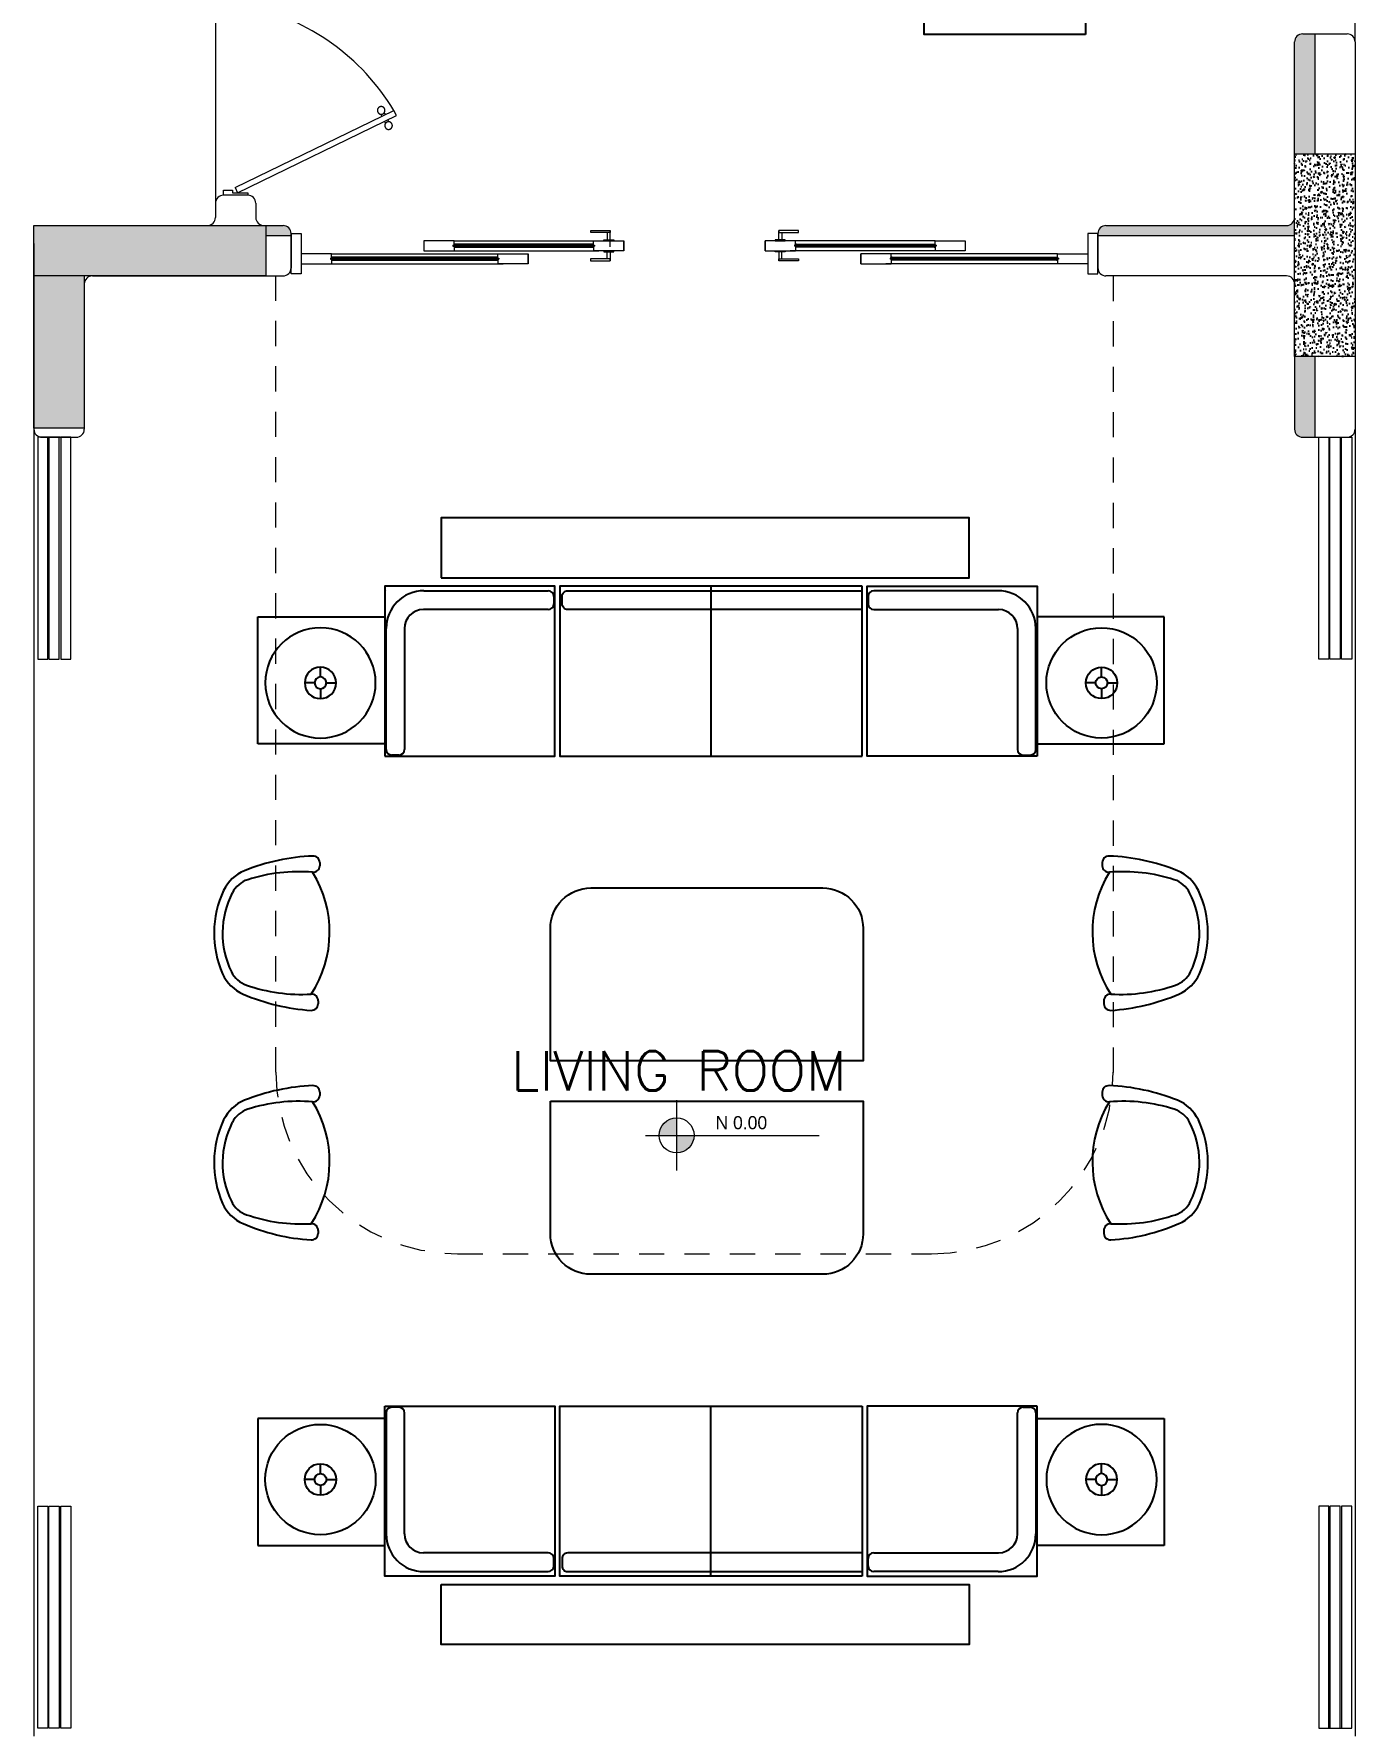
# Model space of a CAD drawing. Header units: metres. Extents: x -232 to 581, y 30 to 789.
# Drawn here: x 113.47 to 120.02, y 457.19 to 465.59 of the extents above; entities that cross this region are included whole.
import ezdxf

# ---------------------------------------------------------------- set-up
doc = ezdxf.new("R2010")
doc.units = ezdxf.units.M
doc.linetypes.add('HIDDEN2', pattern=[0.1875, 0.125, -0.0625])
for name, color, linetype, lineweight in [('A-DOOR', 35, 'Continuous', 5), ('A-WALL', 250, 'Continuous', 20), ('baños', 140, 'Continuous', 0), ('Columnas', 7, 'Continuous', 18), ('piscina', 131, 'Continuous', 0), ('textos', 7, 'Continuous', 0)]:
    doc.layers.add(name, color=color, linetype=linetype, lineweight=lineweight)
doc.layers.add('HATCH', color=8, linetype='Continuous')
doc.layers.add('MOBILIARIOS', color=252, linetype='Continuous')
doc.layers.add('PISO', color=7, linetype='Continuous', lineweight=5, true_color=0xe6e6e6)
doc.layers.add('Techos 1', color=7, linetype='HIDDEN2', lineweight=9, true_color=0x42391a)
doc.layers.add('RELLENO SECCION', color=8, linetype='Continuous', lineweight=0, transparency=0.4)
doc.styles.add('ESC100-2mm', font='arial.ttf', dxfattribs={"height": 0.15})
doc.styles.get("Standard").update_dxf_attribs({"font": 'arial.ttf'})
pattern_1 = [(50, (109.59505, -7.243447), (0.058299094, -0.005100507), [0.006096, -0.067056]), (355, (109.59505, -7.24345), (-0.011277895, 0.06113819), [0.0048768, -0.053644987]), (100.451445, (109.59991, -7.24387), (0.0470212, 0.05603768), [0.005180803, -0.056988878]), (46.1842, (109.59505, -7.22719), (0.086745293, -0.013453545), [0.009144, -0.100584]), (96.63556, (109.60228, -7.22831), (0.07596932, 0.07917636), [0.00777121, -0.085483395]), (351.18415, (109.59505, -7.22719), (0.07596932, 0.07917636), [0.00731519, -0.080467114]), (21, (109.60318, -7.231255), (0.048516605, -0.032724863), [0.006096, -0.067056]), (326, (109.60318, -7.231255), (0.01977665, 0.05894015), [0.0048768, -0.0536448]), (71.451445, (109.607223, -7.23398), (0.068293254, 0.026215286), [0.005180803, -0.05698878]), (37.5, (109.595052, -7.243447), (0.000988353, 0.0270576124), [0, -0.05299456, 0, -0.0544576, 0, -0.053848]), (7.5, (109.595052, -7.243447), (0.021382292, 0.032057784), [0, -0.03104896, 0, -0.05177536, 0, -0.0205232]), (327.5, (109.576927, -7.243447), (0.0433889905, -0.001833198), [0, -0.02032, 0, -0.0633984, 0, -0.0841248]), (317.5, (109.5688, -7.243447), (0.047401338, 0.008136477), [0, -0.026416, 0, -0.04210304, 0, -0.0597408])]

# ---------------------------------------------------------------- blocks, each defined once
blk = doc.blocks.new('puerta 1.00')
at = {"layer": 'A-DOOR'}
for p, q in [((-0.15, -0.0125), (-0.9369, -0.3949)), ((-0.1376, -0.038), (-0.9245, -0.4204)), ((-0.1376, -0.038), (-0.15, -0.0125)), ((-0.9369, -0.3949), (-0.9245, -0.4204)), ((-0.8946, -0.3743), (-0.8996, -0.3641)), ((-0.8777, -0.3661), (-0.8826, -0.3559)), ((-0.8822, -0.3998), (-0.8772, -0.4101)), ((-0.8653, -0.3916), (-0.8603, -0.4018))]:
    blk.add_line(p, q, dxfattribs=at)
for points in [[(-0.08, 0), (-0.08, -0.025), (-0.125, -0.025), (-0.125, -0.0125), (-0.2, -0.0125), (-0.2, 0), (-0.08, 0)], [(-0.08, -0.95), (-0.08, -0.925), (-0.125, -0.925), (-0.125, -0.9375), (-0.2, -0.9375), (-0.2, -0.95), (-0.08, -0.95)]]:
    blk.add_lwpolyline(points, dxfattribs=at)
blk.add_arc((0.0366, 0.1602), 1.1229, 211.13358, 257.83427, dxfattribs=at)
for points in [[(-0.8982, -0.3642), (-0.9033, -0.3642), (-0.912, -0.3591), (-0.917, -0.3504), (-0.917, -0.3403), (-0.912, -0.3316), (-0.9033, -0.3265), (-0.8932, -0.3265), (-0.8844, -0.3316), (-0.8794, -0.3403), (-0.8794, -0.3504), (-0.8844, -0.3591), (-0.8932, -0.3642), (-0.8982, -0.3642)], [(-0.8617, -0.4394), (-0.8667, -0.4394), (-0.8754, -0.4344), (-0.8805, -0.4256), (-0.8805, -0.4156), (-0.8754, -0.4068), (-0.8667, -0.4018), (-0.8566, -0.4018), (-0.8479, -0.4068), (-0.8428, -0.4156), (-0.8428, -0.4257), (-0.8479, -0.4344), (-0.8566, -0.4394), (-0.8617, -0.4394)]]:
    blk.add_open_spline(points, degree=2, dxfattribs=at)
blk = doc.blocks.new('A$Ce5805d30')
at = {"layer": 'MOBILIARIOS'}
for p, q in [((0.5483, 0.5483, -0.3418), (0, 0.5483, -0.3418)), ((0, 0.5483, -0.3418), (0, 0, -0.3418)), ((0.5483, 0, -0.3418), (0.5483, 0.5483, -0.3418)), ((0.2635, 0.2954, -0.3418), (0.2635, 0.338, -0.3418)), ((0.2379, 0.2699, -0.3418), (0.1954, 0.2699, -0.3418)), ((0.2635, 0.2444, -0.3418), (0.2635, 0.2018, -0.3418)), ((0.289, 0.2699, -0.3418), (0.3315, 0.2699, -0.3418)), ((0, 0, -0.3418), (0.5483, 0, -0.3418))]:
    blk.add_line(p, q, dxfattribs=at)
for radius in [0.2382, 0.0681, 0.0255]:
    blk.add_circle((0.2635, 0.2699, -0.3418), radius, dxfattribs=at)
blk = doc.blocks.new('20.03.2026 LN 09 PRIMER NIVEL ARQ')
at = {"layer": 'HATCH'}
h = blk.add_hatch(dxfattribs=at)
h.set_pattern_fill('AR-CONC', color=1, scale=0.00032)
h.set_pattern_definition(pattern_1)
h.paths.add_polyline_path([(16.214, -48.8927), (15.914, -48.8927), (15.914, -47.8882), (16.214, -47.8882)])
h = blk.add_hatch(dxfattribs=at)
h.set_pattern_fill('AR-CONC', color=1, scale=0.00032)
h.set_pattern_definition(pattern_1)
h.paths.add_polyline_path([(9.9139, -49.2477), (9.6639, -49.2477), (9.6639, -48.2432), (10.814, -48.2432), (10.814, -48.4932), (9.9139, -48.4932)])
at = {"layer": 'RELLENO SECCION'}
h = blk.add_hatch(color=1, dxfattribs=at)
h.dxf.hatch_style = 1
h.paths.add_polyline_path([(15.914, -47.8882), (16.014, -47.8882), (16.014, -47.2932), (15.954, -47.2932, 0.414214), (15.914, -47.3332)])
h = blk.add_hatch(color=1, dxfattribs=at)
h.dxf.hatch_style = 1
h.paths.add_polyline_path([(14.9789, -48.2432, 0.414214), (14.9389, -48.2832), (14.9389, -48.2932), (15.914, -48.2932), (15.914, -48.2032, -0.414214), (15.874, -48.2432)])
h = blk.add_hatch(color=1, dxfattribs=at)
h.dxf.hatch_style = 1
h.paths.add_polyline_path([(10.814, -48.2432), (10.814, -48.2932), (10.939, -48.2932), (10.939, -48.2832, 0.414297), (10.899, -48.2432)])
h = blk.add_hatch(color=1, dxfattribs=at)
h.dxf.hatch_style = 1
h.paths.add_polyline_path([(16.014, -48.8927), (15.914, -48.8927), (15.914, -49.2532, 0.414214), (15.954, -49.2932), (16.014, -49.2932)])
at = {"layer": 'textos', "transparency": 33554534}
h = blk.add_hatch(color=1, dxfattribs=at)
h.dxf.hatch_style = 1
h.paths.add_polyline_path([(12.8501, -52.6677, 0.414214), (12.7635, -52.7542), (12.8501, -52.7542)])
h.paths.add_polyline_path([(12.9366, -52.7542), (12.8501, -52.7542), (12.8501, -52.8407, 0.414214)])
at = {"layer": 'A-DOOR', "color": 1}
for p, q in [((12.5064, -48.2785), (12.5064, -48.3136)), ((12.5064, -48.2785), (12.5064, -48.3136)), ((12.5215, -48.3135), (12.5215, -48.2687)), ((13.3565, -48.3136), (13.3565, -48.2688)), ((13.3565, -48.3136), (13.3565, -48.2688)), ((13.3714, -48.2785), (13.3714, -48.3136)), ((13.3714, -48.2785), (13.3714, -48.3136)), ((11.1389, -48.3832), (10.9889, -48.3832)), ((10.9889, -48.3832), (10.9889, -48.4332)), ((11.1389, -48.3832), (10.9889, -48.3832)), ((10.9889, -48.3832), (10.9889, -48.4332)), ((11.1389, -48.4057), (11.1389, -48.3832)), ((11.1389, -48.3832), (11.9901, -48.3832)), ((11.1389, -48.4057), (11.1389, -48.3832)), ((11.1389, -48.3832), (11.9901, -48.3832)), ((11.7466, -48.3186), (11.5966, -48.3186)), ((11.5966, -48.3186), (11.5966, -48.3686)), ((11.7466, -48.3186), (11.5966, -48.3186)), ((11.5966, -48.3186), (11.5966, -48.3686)), ((11.5966, -48.3686), (11.7466, -48.3686)), ((11.5966, -48.3686), (11.7466, -48.3686)), ((11.7416, -48.3411), (11.7416, -48.3461)), ((11.7416, -48.3411), (12.4439, -48.3411)), ((11.7416, -48.3411), (11.7416, -48.3461)), ((11.7416, -48.3411), (12.4439, -48.3411)), ((11.7416, -48.3461), (12.4439, -48.3461)), ((11.7416, -48.3461), (12.4439, -48.3461)), ((11.7466, -48.3411), (11.7466, -48.3186)), ((11.7466, -48.3186), (12.4651, -48.3186)), ((11.7466, -48.3411), (11.7466, -48.3186)), ((11.7466, -48.3186), (12.4651, -48.3186)), ((11.7516, -48.3363), (11.7466, -48.3363)), ((11.7516, -48.3363), (11.7466, -48.3363)), ((11.7466, -48.3461), (11.7466, -48.3686)), ((11.7466, -48.3461), (11.7466, -48.3686)), ((11.7516, -48.3508), (11.7466, -48.3508)), ((11.7516, -48.3508), (11.7466, -48.3508)), ((11.7466, -48.3686), (12.4651, -48.3686)), ((11.7466, -48.3686), (12.4651, -48.3686)), ((11.7516, -48.3363), (11.7516, -48.3411)), ((12.4339, -48.3363), (11.7516, -48.3363)), ((11.7516, -48.3363), (11.7516, -48.3411)), ((12.4339, -48.3363), (11.7516, -48.3363)), ((11.7516, -48.3508), (11.7516, -48.3461)), ((11.7516, -48.3508), (11.7516, -48.3461)), ((11.7516, -48.3508), (12.4339, -48.3508)), ((11.7516, -48.3508), (12.4339, -48.3508)), ((11.9639, -48.3832), (12.1139, -48.3832)), ((11.9639, -48.4057), (11.9639, -48.3832)), ((11.9639, -48.3832), (12.1139, -48.3832)), ((11.9639, -48.4057), (11.9639, -48.3832)), ((12.1139, -48.4332), (12.1139, -48.3832)), ((12.1139, -48.3832), (12.1139, -48.4332)), ((12.1139, -48.4332), (12.1139, -48.3832)), ((12.1139, -48.3832), (12.1139, -48.4332)), ((12.4339, -48.3363), (12.4389, -48.3363)), ((12.4339, -48.3363), (12.4339, -48.3411)), ((12.4339, -48.3363), (12.4389, -48.3363)), ((12.4339, -48.3363), (12.4339, -48.3411)), ((12.4339, -48.3508), (12.4339, -48.3461)), ((12.4339, -48.3508), (12.4339, -48.3461)), ((12.4339, -48.3508), (12.4389, -48.3508)), ((12.4339, -48.3508), (12.4389, -48.3508)), ((12.4389, -48.3186), (12.5889, -48.3186)), ((12.4389, -48.3411), (12.4389, -48.3186)), ((12.4389, -48.3186), (12.5889, -48.3186)), ((12.4389, -48.3411), (12.4389, -48.3186)), ((12.4389, -48.3461), (12.4389, -48.3686)), ((12.4389, -48.3461), (12.4389, -48.3686)), ((12.5889, -48.3686), (12.4389, -48.3686)), ((12.5889, -48.3686), (12.4389, -48.3686)), ((12.4439, -48.3411), (12.4439, -48.3461)), ((12.4439, -48.3411), (12.4439, -48.3461)), ((12.5064, -48.4087), (12.5064, -48.3736)), ((12.5064, -48.4087), (12.5064, -48.3736)), ((12.5214, -48.3736), (12.5214, -48.4183)), ((12.5214, -48.3736), (12.5214, -48.4183)), ((12.5215, -48.3486), (12.5215, -48.3038)), ((12.5889, -48.3686), (12.5889, -48.3186)), ((12.5889, -48.3186), (12.5889, -48.3686)), ((12.5889, -48.3686), (12.5889, -48.3186)), ((12.5889, -48.3186), (12.5889, -48.3686)), ((13.2889, -48.3686), (13.2889, -48.3186)), ((13.4389, -48.3186), (13.2889, -48.3186)), ((13.2889, -48.3186), (13.2889, -48.3686)), ((13.2889, -48.3686), (13.2889, -48.3186)), ((13.4389, -48.3186), (13.2889, -48.3186)), ((13.2889, -48.3186), (13.2889, -48.3686)), ((13.2889, -48.3686), (13.4389, -48.3686)), ((13.2889, -48.3686), (13.4389, -48.3686)), ((13.3564, -48.3736), (13.3564, -48.4183)), ((13.3564, -48.3736), (13.3564, -48.4183)), ((13.3714, -48.4087), (13.3714, -48.3736)), ((13.3714, -48.4087), (13.3714, -48.3736)), ((14.1313, -48.3186), (13.4128, -48.3186)), ((14.1313, -48.3186), (13.4128, -48.3186)), ((14.1313, -48.3686), (13.4128, -48.3686)), ((14.1313, -48.3686), (13.4128, -48.3686)), ((14.1363, -48.3411), (13.4339, -48.3411)), ((13.4339, -48.3411), (13.4339, -48.3461)), ((14.1363, -48.3411), (13.4339, -48.3411)), ((13.4339, -48.3411), (13.4339, -48.3461)), ((14.1363, -48.3461), (13.4339, -48.3461)), ((14.1363, -48.3461), (13.4339, -48.3461)), ((13.4389, -48.3411), (13.4389, -48.3186)), ((13.4389, -48.3411), (13.4389, -48.3186)), ((13.4439, -48.3363), (13.4389, -48.3363)), ((13.4439, -48.3363), (13.4389, -48.3363)), ((13.4389, -48.3461), (13.4389, -48.3686)), ((13.4389, -48.3461), (13.4389, -48.3686)), ((13.4439, -48.3508), (13.4389, -48.3508)), ((13.4439, -48.3508), (13.4389, -48.3508)), ((13.4439, -48.3363), (14.1263, -48.3363)), ((13.4439, -48.3363), (13.4439, -48.3411)), ((13.4439, -48.3363), (14.1263, -48.3363)), ((13.4439, -48.3363), (13.4439, -48.3411)), ((13.4439, -48.3508), (13.4439, -48.3461)), ((13.4439, -48.3508), (13.4439, -48.3461)), ((14.1263, -48.3508), (13.4439, -48.3508)), ((14.1263, -48.3508), (13.4439, -48.3508)), ((13.7639, -48.4332), (13.7639, -48.3832)), ((13.9139, -48.3832), (13.7639, -48.3832)), ((13.7639, -48.3832), (13.7639, -48.4332)), ((13.7639, -48.4332), (13.7639, -48.3832)), ((13.9139, -48.3832), (13.7639, -48.3832)), ((13.7639, -48.3832), (13.7639, -48.4332)), ((14.7389, -48.3832), (13.8878, -48.3832)), ((14.7389, -48.3832), (13.8878, -48.3832)), ((13.9139, -48.4057), (13.9139, -48.3832)), ((13.9139, -48.4057), (13.9139, -48.3832)), ((14.1263, -48.3363), (14.1313, -48.3363)), ((14.1263, -48.3363), (14.1263, -48.3411)), ((14.1263, -48.3363), (14.1313, -48.3363)), ((14.1263, -48.3363), (14.1263, -48.3411)), ((14.1263, -48.3508), (14.1263, -48.3461)), ((14.1263, -48.3508), (14.1263, -48.3461)), ((14.1263, -48.3508), (14.1313, -48.3508)), ((14.1263, -48.3508), (14.1313, -48.3508)), ((14.1313, -48.3186), (14.2813, -48.3186)), ((14.1313, -48.3411), (14.1313, -48.3186)), ((14.1313, -48.3186), (14.2813, -48.3186)), ((14.1313, -48.3411), (14.1313, -48.3186)), ((14.1313, -48.3461), (14.1313, -48.3686)), ((14.1313, -48.3461), (14.1313, -48.3686)), ((14.2813, -48.3686), (14.1313, -48.3686)), ((14.2813, -48.3686), (14.1313, -48.3686)), ((14.1363, -48.3411), (14.1363, -48.3461)), ((14.1363, -48.3411), (14.1363, -48.3461)), ((14.2813, -48.3186), (14.2813, -48.3686)), ((14.2813, -48.3186), (14.2813, -48.3686)), ((14.7389, -48.3832), (14.8889, -48.3832)), ((14.7389, -48.4057), (14.7389, -48.3832)), ((14.7389, -48.3832), (14.8889, -48.3832)), ((14.7389, -48.4057), (14.7389, -48.3832)), ((14.8889, -48.3832), (14.8889, -48.4332)), ((14.8889, -48.3832), (14.8889, -48.4332)), ((10.9889, -48.4332), (11.1389, -48.4332)), ((10.9889, -48.4332), (11.1389, -48.4332)), ((11.1339, -48.4057), (11.1339, -48.4107)), ((11.1339, -48.4057), (11.9689, -48.4057)), ((11.1339, -48.4057), (11.1339, -48.4107)), ((11.1339, -48.4057), (11.9689, -48.4057)), ((11.1339, -48.4107), (11.9689, -48.4107)), ((11.1339, -48.4107), (11.9689, -48.4107)), ((11.1439, -48.4009), (11.1389, -48.4009)), ((11.1439, -48.4009), (11.1389, -48.4009)), ((11.1389, -48.4107), (11.1389, -48.4332)), ((11.1389, -48.4107), (11.1389, -48.4332)), ((11.1439, -48.4154), (11.1389, -48.4154)), ((11.1439, -48.4154), (11.1389, -48.4154)), ((11.1389, -48.4332), (11.9901, -48.4332)), ((11.1389, -48.4332), (11.9901, -48.4332)), ((11.1439, -48.4009), (11.1439, -48.4057)), ((11.9589, -48.4009), (11.1439, -48.4009)), ((11.1439, -48.4009), (11.1439, -48.4057)), ((11.9589, -48.4009), (11.1439, -48.4009)), ((11.1439, -48.4154), (11.1439, -48.4107)), ((11.1439, -48.4154), (11.1439, -48.4107)), ((11.1439, -48.4154), (11.9589, -48.4154)), ((11.1439, -48.4154), (11.9589, -48.4154)), ((11.9589, -48.4009), (11.9639, -48.4009)), ((11.9589, -48.4009), (11.9589, -48.4057)), ((11.9589, -48.4009), (11.9639, -48.4009)), ((11.9589, -48.4009), (11.9589, -48.4057)), ((11.9589, -48.4154), (11.9589, -48.4107)), ((11.9589, -48.4154), (11.9589, -48.4107)), ((11.9589, -48.4154), (11.9639, -48.4154)), ((11.9589, -48.4154), (11.9639, -48.4154)), ((11.9639, -48.4107), (11.9639, -48.4332)), ((11.9639, -48.4107), (11.9639, -48.4332)), ((12.1139, -48.4332), (11.9639, -48.4332)), ((12.1139, -48.4332), (11.9639, -48.4332)), ((11.9689, -48.4057), (11.9689, -48.4107)), ((11.9689, -48.4057), (11.9689, -48.4107)), ((13.7639, -48.4332), (13.9139, -48.4332)), ((13.7639, -48.4332), (13.9139, -48.4332)), ((14.7389, -48.4332), (13.8878, -48.4332)), ((14.7389, -48.4332), (13.8878, -48.4332)), ((14.7439, -48.4057), (13.9089, -48.4057)), ((13.9089, -48.4057), (13.9089, -48.4107)), ((14.7439, -48.4057), (13.9089, -48.4057)), ((13.9089, -48.4057), (13.9089, -48.4107)), ((14.7439, -48.4107), (13.9089, -48.4107)), ((14.7439, -48.4107), (13.9089, -48.4107)), ((13.9189, -48.4009), (13.9139, -48.4009)), ((13.9189, -48.4009), (13.9139, -48.4009)), ((13.9139, -48.4107), (13.9139, -48.4332)), ((13.9139, -48.4107), (13.9139, -48.4332)), ((13.9189, -48.4154), (13.9139, -48.4154)), ((13.9189, -48.4154), (13.9139, -48.4154)), ((13.9189, -48.4009), (14.7339, -48.4009)), ((13.9189, -48.4009), (13.9189, -48.4057)), ((13.9189, -48.4009), (14.7339, -48.4009)), ((13.9189, -48.4009), (13.9189, -48.4057)), ((13.9189, -48.4154), (13.9189, -48.4107)), ((13.9189, -48.4154), (13.9189, -48.4107)), ((14.7339, -48.4154), (13.9189, -48.4154)), ((14.7339, -48.4154), (13.9189, -48.4154)), ((14.7339, -48.4009), (14.7389, -48.4009)), ((14.7339, -48.4009), (14.7339, -48.4057)), ((14.7339, -48.4009), (14.7389, -48.4009)), ((14.7339, -48.4009), (14.7339, -48.4057)), ((14.7339, -48.4154), (14.7339, -48.4107)), ((14.7339, -48.4154), (14.7339, -48.4107)), ((14.7339, -48.4154), (14.7389, -48.4154)), ((14.7339, -48.4154), (14.7389, -48.4154)), ((14.7389, -48.4107), (14.7389, -48.4332)), ((14.7389, -48.4107), (14.7389, -48.4332)), ((14.8889, -48.4332), (14.7389, -48.4332)), ((14.8889, -48.4332), (14.7389, -48.4332)), ((14.7439, -48.4057), (14.7439, -48.4107)), ((14.7439, -48.4057), (14.7439, -48.4107))]:
    blk.add_line(p, q, dxfattribs=at)
for points in [[(10.9889, -48.4832), (10.9389, -48.4832), (10.9389, -48.2832), (10.9889, -48.2832)], [(10.9889, -48.4832), (10.9389, -48.4832), (10.9389, -48.2832), (10.9889, -48.2832)], [(12.5215, -48.2687), (12.5215, -48.2784), (12.4242, -48.2784), (12.4242, -48.2687)], [(12.5215, -48.2687), (12.5215, -48.2784), (12.4242, -48.2784), (12.4242, -48.2687)], [(13.3565, -48.2688), (13.3565, -48.2785), (13.4538, -48.2785), (13.4538, -48.2688)], [(13.3565, -48.2688), (13.3565, -48.2785), (13.4538, -48.2785), (13.4538, -48.2688)], [(14.8889, -48.4832), (14.9389, -48.4832), (14.9389, -48.2832), (14.8889, -48.2832)], [(14.8889, -48.4832), (14.9389, -48.4832), (14.9389, -48.2832), (14.8889, -48.2832)], [(12.5387, -48.3186), (12.4892, -48.3186), (12.4892, -48.3136), (12.5387, -48.3136)], [(12.5387, -48.3186), (12.4892, -48.3186), (12.4892, -48.3136), (12.5387, -48.3136)], [(12.5387, -48.3686), (12.4892, -48.3686), (12.4892, -48.3736), (12.5387, -48.3736)], [(12.5387, -48.3686), (12.4892, -48.3686), (12.4892, -48.3736), (12.5387, -48.3736)], [(13.3392, -48.3186), (13.3887, -48.3186), (13.3887, -48.3136), (13.3392, -48.3136)], [(13.3392, -48.3186), (13.3887, -48.3186), (13.3887, -48.3136), (13.3392, -48.3136)], [(13.3392, -48.3686), (13.3887, -48.3686), (13.3887, -48.3736), (13.3392, -48.3736)], [(13.3392, -48.3686), (13.3887, -48.3686), (13.3887, -48.3736), (13.3392, -48.3736)], [(12.5214, -48.4183), (12.5214, -48.4087), (12.4241, -48.4087), (12.4241, -48.4183)], [(12.5214, -48.4183), (12.5214, -48.4087), (12.4241, -48.4087), (12.4241, -48.4183)], [(13.3564, -48.4183), (13.3564, -48.4087), (13.4538, -48.4087), (13.4538, -48.4183)], [(13.3564, -48.4183), (13.3564, -48.4087), (13.4538, -48.4087), (13.4538, -48.4183)], [(9.6837, -50.3932), (9.7337, -50.3932), (9.7337, -49.2932), (9.6837, -49.2932)], [(9.7387, -50.3932), (9.7887, -50.3932), (9.7887, -49.2932), (9.7387, -49.2932)], [(9.7968, -50.3932), (9.8468, -50.3932), (9.8468, -49.2932), (9.7968, -49.2932)], [(16.0343, -49.2932), (16.0843, -49.2932), (16.0843, -50.3932), (16.0343, -50.3932)], [(16.0893, -49.2932), (16.1393, -49.2932), (16.1393, -50.3932), (16.0893, -50.3932)], [(16.1473, -49.2932), (16.1973, -49.2932), (16.1973, -50.3932), (16.1473, -50.3932)], [(9.6837, -54.5932), (9.7337, -54.5932), (9.7337, -55.6932), (9.6837, -55.6932)], [(9.7387, -54.5932), (9.7887, -54.5932), (9.7887, -55.6932), (9.7387, -55.6932)], [(9.7968, -54.5932), (9.8468, -54.5932), (9.8468, -55.6932), (9.7968, -55.6932)], [(16.0343, -55.6932), (16.0843, -55.6932), (16.0843, -54.5932), (16.0343, -54.5932)], [(16.0893, -55.6932), (16.1393, -55.6932), (16.1393, -54.5932), (16.0893, -54.5932)], [(16.1473, -55.6932), (16.1973, -55.6932), (16.1973, -54.5932), (16.1473, -54.5932)]]:
    blk.add_lwpolyline(points, close=True, dxfattribs=at)
at = {"layer": 'A-WALL', "color": 1}
for p, q in [((15.914, -47.8882), (15.914, -47.3332)), ((15.954, -47.2932), (16.174, -47.2932)), ((16.014, -47.2932), (16.014, -47.8882)), ((16.214, -47.3332), (16.214, -48.5432)), ((10.724, -48.0932), (10.604, -48.0932)), ((10.564, -48.1332), (10.564, -48.2032)), ((10.764, -48.1332), (10.764, -48.2032)), ((10.814, -48.2432), (10.899, -48.2432)), ((10.814, -48.2932), (10.9391, -48.2932)), ((10.939, -48.2832), (10.939, -48.4551)), ((14.9389, -48.2832), (14.9389, -48.4532)), ((14.9389, -48.2932), (15.914, -48.2932)), ((14.9789, -48.2432), (15.874, -48.2432)), ((9.664, -48.3332), (9.664, -49.2532)), ((10.939, -48.3282), (10.939, -48.4382)), ((14.9389, -48.3282), (14.9389, -48.4382)), ((9.9539, -48.4932), (10.899, -48.4932)), ((15.874, -48.4932), (14.9789, -48.4932)), ((16.214, -48.5432), (16.214, -49.2532)), ((9.9139, -48.5832), (9.9139, -49.2532)), ((15.914, -48.8927), (15.914, -49.2532)), ((16.014, -48.8927), (16.014, -49.2932)), ((15.954, -49.2932), (16.174, -49.2932))]:
    blk.add_line(p, q, dxfattribs=at)
at = {"layer": 'A-WALL', "color": 1, "transparency": 33554684}
for p, q in [((9.704, -49.2932), (9.8739, -49.2932)), ((9.794, -49.2932), (9.734, -49.2932)), ((16.054, -55.6932), (16.174, -55.6932))]:
    blk.add_line(p, q, dxfattribs=at)
at = {"layer": 'A-WALL', "color": 1}
for centre, start, end in [((15.954, -47.3332), 90, 180), ((16.174, -47.3332), 0, 90), ((10.604, -48.1332), 90, 180), ((10.724, -48.1332), 360, 90), ((10.524, -48.2032), 270, 0), ((10.804, -48.2032), 180, 270), ((15.874, -48.2032), 270, 360), ((10.899, -48.2832), 0, 90), ((14.9789, -48.2832), 90, 180), ((10.899, -48.4532), 270, 0), ((14.9789, -48.4532), 180, 270), ((9.9539, -48.5332), 90.00476, 180), ((15.874, -48.5332), 360, 90), ((9.704, -49.2532), 180, 270), ((9.8739, -49.2532), 270, 0), ((15.954, -49.2532), 180, 270), ((16.174, -49.2532), 270, 0)]:
    blk.add_arc(centre, 0.04, start, end, dxfattribs=at)
at = {"layer": 'Columnas', "color": 1}
for points in [[(16.214, -48.8927), (15.914, -48.8927), (15.914, -47.8882), (16.214, -47.8882)], [(9.6639, -48.2432), (10.814, -48.2432), (10.814, -48.4932), (9.6639, -48.4932)]]:
    blk.add_lwpolyline(points, close=True, dxfattribs=at)
blk.add_lwpolyline([(9.9139, -49.2477), (9.6639, -49.2477), (9.6639, -48.2432), (10.814, -48.2432), (10.814, -48.4932), (9.9139, -48.4932), (9.9139, -49.2477)], dxfattribs=at)
at = {"layer": 'MOBILIARIOS', "color": 1}
for p, q in [((11.4105, -50.0541), (11.4105, -50.0541)), ((11.5977, -50.0541), (12.2132, -50.0541)), ((13.0207, -50.0318), (13.0207, -50.8741)), ((13.7694, -50.8741), (13.7694, -50.0318)), ((14.4437, -50.0541), (13.8281, -50.0541)), ((12.2132, -50.1476), (11.5946, -50.1476)), ((12.2413, -50.0821), (12.2413, -50.1196)), ((13.8001, -50.0821), (13.8001, -50.1196)), ((13.8281, -50.1476), (14.4467, -50.1476)), ((11.4105, -50.8407), (11.4105, -50.2412)), ((11.501, -50.2412), (11.501, -50.8407)), ((14.5403, -50.2412), (14.5403, -50.8407)), ((14.6308, -50.8407), (14.6308, -50.2412)), ((11.473, -50.8688), (11.4386, -50.8688)), ((14.5684, -50.8688), (14.6028, -50.8688)), ((11.0811, -51.4022), (11.081, -51.4175)), ((14.9602, -51.4022), (14.9604, -51.4175)), ((11.0731, -52.0869), (11.0729, -52.1023)), ((14.9683, -52.0869), (14.9685, -52.1023)), ((11.0811, -52.5405), (11.081, -52.5559)), ((14.9602, -52.5405), (14.9604, -52.5559)), ((11.0731, -53.2253), (11.0729, -53.2406)), ((14.9683, -53.2253), (14.9685, -53.2406)), ((11.4105, -54.1308), (11.4105, -54.7302)), ((11.473, -54.1027), (11.4386, -54.1027)), ((11.501, -54.7302), (11.501, -54.1308)), ((13.0207, -54.9396), (13.0207, -54.0974)), ((13.7694, -54.0974), (13.7694, -54.9396)), ((14.5403, -54.7302), (14.5403, -54.1308)), ((14.5684, -54.1027), (14.6028, -54.1027)), ((14.6308, -54.1308), (14.6308, -54.7302)), ((12.2132, -54.8238), (11.5946, -54.8238)), ((12.2413, -54.8893), (12.2413, -54.8519)), ((13.8001, -54.8893), (13.8001, -54.8519)), ((13.8281, -54.8238), (14.4467, -54.8238)), ((11.4105, -54.9174), (11.4105, -54.9174)), ((11.5977, -54.9174), (12.2132, -54.9174)), ((14.4437, -54.9174), (13.8281, -54.9174))]:
    blk.add_line(p, q, dxfattribs=at)
for points in [[(14.8779, -47.2963), (14.0779, -47.2963), (14.0779, -46.5467, -0.414214), (14.1279, -46.4967), (14.8779, -46.4967)], [(12.4245, -51.5278), (13.5748, -51.5278, -0.414214), (13.7748, -51.7278), (13.7748, -52.3852), (12.2245, -52.3852), (12.2245, -51.7278, -0.414214)], [(12.2245, -52.5852), (13.7748, -52.5852), (13.7748, -53.2427, -0.414214), (13.5748, -53.4427), (12.4245, -53.4427, -0.414214), (12.2245, -53.2427)]]:
    blk.add_lwpolyline(points, format="xyb", close=True, dxfattribs=at)
for points in [[(11.6825, -49.9907), (14.3001, -49.9907), (14.3001, -49.6932), (11.6825, -49.6932)], [(11.4042, -50.8741), (12.2464, -50.8741), (12.2464, -50.0318), (11.4042, -50.0318)], [(14.6372, -50.8741), (13.7949, -50.8741), (13.7949, -50.0318), (14.6372, -50.0318)], [(11.4042, -54.0974), (12.2464, -54.0974), (12.2464, -54.9396), (11.4042, -54.9396)], [(14.6372, -54.0974), (13.7949, -54.0974), (13.7949, -54.9396), (14.6372, -54.9396)], [(11.6825, -54.9808), (14.3001, -54.9808), (14.3001, -55.2783), (11.6825, -55.2783)]]:
    blk.add_lwpolyline(points, close=True, dxfattribs=at)
for points in [[(13.7694, -50.0318), (12.272, -50.0318), (12.272, -50.8741), (13.7694, -50.8741)], [(13.7694, -54.9396), (12.272, -54.9396), (12.272, -54.0974), (13.7694, -54.0974)]]:
    blk.add_lwpolyline(points, dxfattribs=at)
for points in [[(13.7694, -50.147), (12.3104, -50.147, -0.414214), (12.2824, -50.1189), (12.2824, -50.0821, -0.414214), (12.3104, -50.0541), (13.7694, -50.0541)], [(13.7694, -54.8245), (12.3104, -54.8245, 0.414214), (12.2824, -54.8526), (12.2824, -54.8893, 0.414214), (12.3104, -54.9174), (13.7694, -54.9174)]]:
    blk.add_lwpolyline(points, format="xyb", dxfattribs=at)
for centre, radius, start, end in [((11.5977, -50.2412), 0.1872, 90, 180), ((12.2132, -50.0821), 0.0281, 360, 90), ((13.8281, -50.0821), 0.0281, 90, 180), ((14.4437, -50.2412), 0.1872, 0, 90), ((11.5946, -50.2412), 0.0936, 90, 180), ((12.2132, -50.1196), 0.0281, 270, 0), ((13.8281, -50.1196), 0.0281, 180, 270), ((14.4467, -50.2412), 0.0936, 0, 90), ((11.4386, -50.8407), 0.0281, 180, 270), ((11.473, -50.8407), 0.0281, 270, 0), ((14.5684, -50.8407), 0.0281, 180, 270), ((14.6028, -50.8407), 0.0281, 270, 0), ((11.0885, -52.3874), 1.019, 92.32206, 111.91481), ((11.0486, -51.4018), 0.0326, 359.32415, 92.32206), ((14.9928, -51.4018), 0.0326, 87.67794, 180.67585), ((14.9528, -52.3874), 1.019, 68.08519, 87.67794), ((10.7812, -51.6234), 0.1955, 111.91481, 154.65588), ((10.7635, -51.611), 0.1303, 107.73257, 152.7473), ((10.9793, -52.2856), 0.8387, 85.44898, 107.73257), ((10.5664, -51.7462), 0.5638, 326.90717, 31.74113), ((11.0484, -51.4171), 0.0326, 265.44898, 359.32415), ((15.475, -51.7462), 0.5638, 148.25887, 213.09283), ((14.993, -51.4171), 0.0326, 180.67585, 274.55102), ((15.0621, -52.2856), 0.8387, 72.26743, 94.55102), ((15.2778, -51.611), 0.1303, 27.2527, 72.26743), ((15.2602, -51.6234), 0.1955, 25.34412, 68.08519), ((11.0526, -51.7519), 0.4958, 154.65588, 203.99242), ((11.0368, -51.7518), 0.4378, 152.7473, 205.901), ((15.0045, -51.7518), 0.4378, 334.099, 27.2527), ((14.9888, -51.7519), 0.4958, 336.00758, 25.34412), ((10.7782, -51.874), 0.1955, 203.99242, 246.73349), ((10.7603, -51.8861), 0.1303, 205.901, 250.91573), ((15.2811, -51.8861), 0.1303, 289.08427, 334.099), ((15.2631, -51.874), 0.1955, 293.26651, 336.00758), ((11.1035, -51.1175), 1.019, 246.73349, 266.32624), ((10.9919, -51.2166), 0.8387, 250.91573, 273.19932), ((11.0405, -52.0865), 0.0326, 359.32415, 93.19932), ((15.0009, -52.0865), 0.0326, 86.80068, 180.67585), ((15.0495, -51.2166), 0.8387, 266.80068, 289.08427), ((14.9378, -51.1175), 1.019, 273.67376, 293.26651), ((11.0403, -52.1019), 0.0326, 266.32624, 359.32415), ((15.001, -52.1019), 0.0326, 180.67585, 273.67376), ((10.7812, -52.7617), 0.1955, 111.91481, 154.65588), ((11.0885, -53.5257), 1.019, 92.32206, 111.91481), ((11.0484, -52.5555), 0.0326, 265.44898, 359.32415), ((11.0486, -52.5401), 0.0326, 359.32415, 92.32206), ((14.9928, -52.5401), 0.0326, 87.67794, 180.67585), ((14.993, -52.5555), 0.0326, 180.67585, 274.55102), ((14.9528, -53.5257), 1.019, 68.08519, 87.67794), ((15.2602, -52.7617), 0.1955, 25.34412, 68.08519), ((10.7635, -52.7493), 0.1303, 107.73257, 152.7473), ((10.9793, -53.424), 0.8387, 85.44898, 107.73257), ((10.5664, -52.8845), 0.5638, 326.90717, 31.74113), ((15.475, -52.8845), 0.5638, 148.25887, 213.09283), ((15.0621, -53.424), 0.8387, 72.26743, 94.55102), ((15.2778, -52.7493), 0.1303, 27.2527, 72.26743), ((11.0526, -52.8903), 0.4958, 154.65588, 203.99242), ((11.0368, -52.8901), 0.4378, 152.7473, 205.901), ((15.0045, -52.8901), 0.4378, 334.099, 27.2527), ((14.9888, -52.8903), 0.4958, 336.00758, 25.34412), ((10.7603, -53.0244), 0.1303, 205.901, 250.91573), ((15.2811, -53.0244), 0.1303, 289.08427, 334.099), ((10.7782, -53.0124), 0.1955, 203.99242, 246.73349), ((10.9919, -52.355), 0.8387, 250.91573, 273.19932), ((15.0495, -52.355), 0.8387, 266.80068, 289.08427), ((15.2631, -53.0124), 0.1955, 293.26651, 336.00758), ((11.1035, -52.2558), 1.019, 246.73349, 266.32624), ((11.0403, -53.2402), 0.0326, 266.32624, 359.32415), ((11.0405, -53.2249), 0.0326, 359.32415, 93.19932), ((15.0009, -53.2249), 0.0326, 86.80068, 180.67585), ((15.001, -53.2402), 0.0326, 180.67585, 273.67376), ((14.9378, -52.2558), 1.019, 273.67376, 293.26651), ((11.4386, -54.1308), 0.0281, 90, 180), ((11.473, -54.1308), 0.0281, 360, 90), ((14.5684, -54.1308), 0.0281, 90, 180), ((14.6028, -54.1308), 0.0281, 360, 90), ((11.5977, -54.7302), 0.1872, 180, 270), ((11.5946, -54.7302), 0.0936, 180, 270), ((14.4437, -54.7302), 0.1872, 270, 0), ((14.4467, -54.7302), 0.0936, 270, 0), ((12.2132, -54.8519), 0.0281, 0, 90), ((13.8281, -54.8519), 0.0281, 90, 180), ((12.2132, -54.8893), 0.0281, 270, 0), ((13.8281, -54.8893), 0.0281, 180, 270)]:
    blk.add_arc(centre, radius, start, end, dxfattribs=at)
at = {"layer": 'piscina', "color": 1, "const_width": 0.004}
for points in [[(11.7416, -48.3436), (12.4439, -48.3436)], [(11.7416, -48.3436), (12.4439, -48.3436)], [(14.1363, -48.3436), (13.4339, -48.3436)], [(14.1363, -48.3436), (13.4339, -48.3436)], [(11.1339, -48.4082), (11.9689, -48.4082)], [(11.1339, -48.4082), (11.9689, -48.4082)], [(14.7439, -48.4082), (13.9089, -48.4082)], [(14.7439, -48.4082), (13.9089, -48.4082)]]:
    blk.add_lwpolyline(points, dxfattribs=at)
at = {"layer": 'PISO', "color": 1, "transparency": 33554687}
blk.add_line((16.214, -47.3332), (16.214, -43.6532), dxfattribs=at)
at = {"layer": 'PISO', "color": 1}
for p, q in [((10.564, -47.1032), (10.564, -48.1332)), ((9.664, -49.2532), (9.664, -55.7332)), ((16.214, -49.2532), (16.214, -55.7332))]:
    blk.add_line(p, q, dxfattribs=at)
at = {"layer": 'Techos 1', "color": 1}
for p, q in [((10.864, -52.4412), (10.864, -48.4932)), ((15.014, -48.4932), (15.014, -52.449)), ((11.764, -53.3412), (14.114, -53.3412))]:
    blk.add_line(p, q, dxfattribs=at)
for centre, start, end in [((11.764, -52.4412), 180, 270), ((14.114, -52.4412), 270, 0)]:
    blk.add_arc(centre, 0.9, start, end, dxfattribs=at)
at = {"layer": 'textos', "color": 1}
for p, q in [((12.8501, -52.5802), (12.8501, -52.9282)), ((12.6963, -52.7542), (13.5571, -52.7542))]:
    blk.add_line(p, q, dxfattribs=at)
blk.add_circle((12.8501, -52.7542), 0.0865, dxfattribs=at)
at = {"layer": 'A-DOOR', "color": 1, "rotation": 180}
blk.add_blockref('puerta 1.00', (10.524, -48.0932), dxfattribs=at)
at = {"layer": 'MOBILIARIOS', "color": 1}
for p, xscale, yscale, zscale, rotation in [((10.7747, -50.8134, 0.3924), -1.148053469821852, 1.148053469821852, 1.148053469821852, 270), ((15.2667, -50.8134, 0.3924), 1.148053469821853, 1.148053469821853, 1.148053469821853, 90), ((10.7747, -54.1581, 0.3924), 1.148053469821852, 1.148053469821852, 1.148053469821852, 270), ((15.2667, -54.1581, 0.3924), -1.148053469821853, 1.148053469821853, 1.148053469821852, 90)]:
    blk.add_blockref('A$Ce5805d30', p, dxfattribs=dict(at, xscale=xscale, yscale=yscale, zscale=zscale, rotation=rotation))
at = {"layer": 'baños', "color": 1, "linetype": 'Continuous'}
for tag, p in [('MODELNUMBER', (-12.0611, -62.0707)), ('MATERIAL', (-12.0611, -62.0709)), ('PRODUCT', (-12.0611, -62.0708)), ('TRADENAME', (-12.0611, -62.0708))]:
    blk.add_attdef(tag, p, '', height=0.0000254, rotation=359.99992, dxfattribs=at)
at = {"layer": 'textos', "color": 1, "insert": (11.8954, -52.5322), "char_height": 0.195, "width": 3.404877, "attachment_point": 7}
blk.add_mtext('{\\Fromans|c0; LIVING ROOM}', dxfattribs=at)
at = {"layer": 'textos', "color": 1, "insert": (13.0431, -52.6588), "char_height": 0.065, "attachment_point": 1, "style": 'ESC100-2mm'}
blk.add_mtext_dynamic_manual_height_columns('{\\Ftxt|c0;N 0.00}', width=2.216942, gutter_width=0.5, heights=[0], dxfattribs=at)

msp = doc.modelspace()

# ---------------------------------------------------------------- block references
at = {"color": 1}
msp.add_blockref('20.03.2026 LN 09 PRIMER NIVEL ARQ', (103.8018, 512.8845), dxfattribs=at)

doc.saveas('drawing.dxf')
